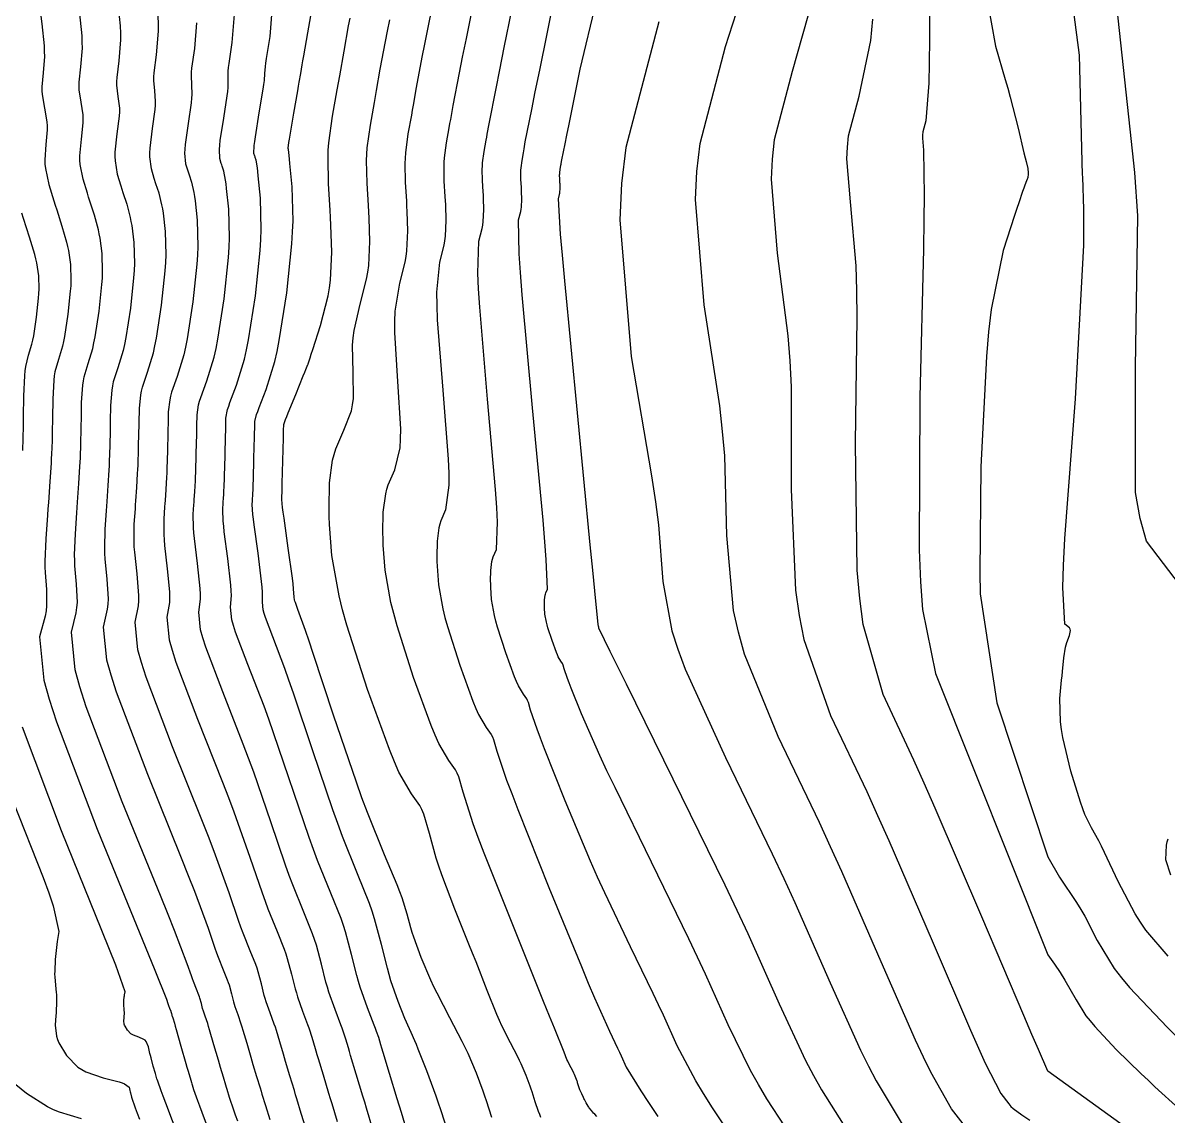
# Model space of a CAD drawing. Header units: metres. Extents: x 837117 to 838479, y 1189012 to 1191015.
# Drawn here: x 837954.5 to 838005.3, y 1189118.3 to 1189166.9 of the extents above; entities that cross this region are included whole.
import ezdxf

# ---------------------------------------------------------------- set-up
doc = ezdxf.new("R2010")
doc.units = ezdxf.units.M
doc.header["$LTSCALE"] = 0.3
doc.layers.add('COTAS 10', color=1, linetype='Continuous')
doc.layers.add('COTAS INT', color=252, linetype='Continuous')

msp = doc.modelspace()

# ---------------------------------------------------------------- linework, layer by layer
at = {"layer": 'COTAS 10'}
for points in [[(837989.143, 1189116.624), (837987.523, 1189119.118), (837987.146, 1189119.755), (837986.799, 1189120.369), (837985.805, 1189122.396), (837984.8, 1189124.646), (837984.446, 1189125.4), (837984.06, 1189126.212), (837982.396, 1189129.621), (837980.778, 1189132.932), (837980.421, 1189133.682), (837980.104, 1189134.359), (837979.289, 1189136.204), (837978.834, 1189137.346), (837978.743, 1189137.58), (837978.668, 1189137.779), (837978.526, 1189138.202), (837978.477, 1189138.371), (837978.46, 1189138.411), (837978.443, 1189138.447), (837978.368, 1189138.549), (837978.259, 1189138.738), (837978.219, 1189138.829), (837978.175, 1189138.937), (837977.982, 1189139.463), (837977.801, 1189140.03), (837977.764, 1189140.162), (837977.733, 1189140.285), (837977.669, 1189140.64), (837977.65, 1189140.912), (837977.647, 1189140.983), (837977.646, 1189141.05), (837977.65, 1189141.277), (837977.676, 1189141.476), (837977.689, 1189141.527), (837977.704, 1189141.577), (837977.776, 1189141.739), (837977.728, 1189143.066), (837977.666, 1189143.849), (837977.584, 1189144.812), (837977.116, 1189149.793), (837976.654, 1189154.817), (837976.576, 1189155.809), (837976.52, 1189156.627), (837976.499, 1189158.136), (837976.594, 1189158.508), (837976.612, 1189158.609), (837976.626, 1189158.709), (837976.643, 1189159.062), (837976.632, 1189159.405), (837976.628, 1189159.498), (837976.623, 1189159.592), (837976.602, 1189159.925), (837976.594, 1189160.257), (837976.598, 1189160.35), (837976.605, 1189160.443), (837976.65, 1189160.78), (837976.711, 1189161.113), (837976.727, 1189161.203), (837976.743, 1189161.291), (837976.797, 1189161.604), (837977.08, 1189163.032), (837977.24, 1189163.824), (837977.435, 1189164.789), (837978.432, 1189169.706)], [(837967.071, 1189117.765), (837966.848, 1189118.465), (837966.653, 1189119.118), (837966.598, 1189119.299), (837966.543, 1189119.482), (837966.343, 1189120.144), (837966.152, 1189120.778), (837966.103, 1189120.943), (837966.056, 1189121.104), (837965.899, 1189121.645), (837965.745, 1189122.153), (837965.699, 1189122.293), (837965.651, 1189122.432), (837965.469, 1189122.93), (837965.293, 1189123.429), (837965.25, 1189123.568), (837965.209, 1189123.709), (837965.082, 1189124.22), (837964.938, 1189124.76), (837964.886, 1189124.917), (837964.829, 1189125.079), (837964.581, 1189125.693), (837964.267, 1189126.475), (837964.168, 1189126.743), (837964.064, 1189127.033), (837963.645, 1189128.265), (837962.984, 1189130.097), (837962.728, 1189130.764), (837962.44, 1189131.502), (837961.133, 1189134.744), (837959.958, 1189137.843), (837959.752, 1189138.49), (837959.598, 1189139.044), (837959.474, 1189140.283), (837959.618, 1189141), (837959.633, 1189141.226), (837959.637, 1189141.463), (837959.562, 1189142.418), (837959.455, 1189143.385), (837959.439, 1189143.63), (837959.428, 1189143.865), (837959.438, 1189144.63), (837959.484, 1189145.306), (837959.496, 1189145.485), (837959.508, 1189145.659), (837959.55, 1189146.257), (837959.587, 1189146.872), (837959.595, 1189147.058), (837959.604, 1189147.249), (837959.628, 1189147.995), (837959.645, 1189148.745), (837959.649, 1189148.939), (837959.653, 1189149.127), (837959.662, 1189149.757), (837959.722, 1189150.365), (837959.757, 1189150.539), (837959.8, 1189150.715), (837960.022, 1189151.373), (837960.286, 1189152.241), (837960.355, 1189152.55), (837960.422, 1189152.888), (837960.652, 1189154.358), (837960.812, 1189155.872), (837960.835, 1189156.239), (837960.849, 1189156.582), (837960.824, 1189157.629), (837960.728, 1189158.434), (837960.698, 1189158.625), (837960.666, 1189158.801), (837960.538, 1189159.319), (837960.401, 1189159.745), (837960.327, 1189159.979), (837960.197, 1189160.401), (837960.127, 1189160.931), (837960.128, 1189161.117), (837960.138, 1189161.319), (837960.247, 1189162.188), (837960.363, 1189163.042), (837960.378, 1189163.234), (837960.384, 1189163.406), (837960.345, 1189163.871), (837960.302, 1189164.323), (837960.308, 1189164.488), (837960.321, 1189164.67), (837960.428, 1189165.473), (837960.51, 1189166.511), (837960.507, 1189166.84), (837960.493, 1189167.189)], [(837975.311, 1189118.286), (837975.073, 1189119.026), (837975, 1189119.238), (837974.924, 1189119.453), (837974.627, 1189120.253), (837974.253, 1189121.129), (837974.129, 1189121.391), (837973.997, 1189121.663), (837973.444, 1189122.717), (837972.879, 1189123.803), (837972.738, 1189124.095), (837972.604, 1189124.384), (837972.179, 1189125.393), (837971.851, 1189126.288), (837971.779, 1189126.504), (837971.715, 1189126.706), (837971.549, 1189127.32), (837971.326, 1189128.042), (837971.225, 1189128.312), (837971.107, 1189128.612), (837970.541, 1189129.95), (837969.784, 1189131.835), (837969.546, 1189132.48), (837969.295, 1189133.179), (837968.286, 1189136.146), (837967.379, 1189138.885), (837967.194, 1189139.438), (837967.036, 1189139.903), (837966.703, 1189140.845), (837966.587, 1189141.15), (837966.567, 1189141.213), (837966.552, 1189141.268), (837966.54, 1189141.389), (837966.512, 1189141.762), (837966.486, 1189141.974), (837966.454, 1189142.234), (837966.272, 1189143.568), (837966.087, 1189144.898), (837966.052, 1189145.155), (837966.024, 1189145.365), (837965.981, 1189145.72), (837965.984, 1189145.761), (837965.985, 1189145.772), (837965.985, 1189145.782), (837965.988, 1189145.818), (837965.996, 1189146.088), (837966, 1189146.246), (837966.006, 1189146.44), (837966.032, 1189147.441), (837966.057, 1189148.44), (837966.062, 1189148.633), (837966.066, 1189148.79), (837966.072, 1189149.054), (837966.154, 1189149.275), (837966.205, 1189149.405), (837966.269, 1189149.565), (837966.604, 1189150.391), (837966.94, 1189151.215), (837967.005, 1189151.374), (837967.058, 1189151.503), (837967.148, 1189151.717), (837967.156, 1189151.733), (837967.157, 1189151.736), (837967.16, 1189151.748), (837967.243, 1189152.013), (837967.295, 1189152.178), (837967.36, 1189152.383), (837967.702, 1189153.454), (837968.038, 1189154.761), (837968.1, 1189155.115), (837968.148, 1189155.466), (837968.208, 1189156.704), (837968.169, 1189157.908), (837968.154, 1189158.238), (837968.137, 1189158.566), (837968.063, 1189159.737), (837968.038, 1189160.903), (837968.051, 1189161.228), (837968.074, 1189161.554), (837968.234, 1189162.74), (837968.446, 1189163.909), (837968.502, 1189164.224), (837968.558, 1189164.536), (837968.75, 1189165.632), (837968.954, 1189166.759), (837969.016, 1189167.091)], [(838003.728, 1189117.65), (838000, 1189120.349), (837999.573, 1189121.301), (837999.282, 1189121.977), (837998.924, 1189122.815), (837997.067, 1189127.193), (837994.996, 1189132.014), (837994.503, 1189133.132), (837994.045, 1189134.155), (837992.678, 1189137.067), (837991.797, 1189140.175), (837991.645, 1189141.322), (837991.532, 1189142.593), (837991.456, 1189148.22), (837991.531, 1189153.78), (837991.515, 1189155.01), (837991.482, 1189156.105), (837991.227, 1189158.942), (837991.067, 1189160.854), (837991.093, 1189161.366), (837991.15, 1189161.871), (837991.613, 1189163.632), (837992.133, 1189166.097), (837992.226, 1189167.045)], [(837954.046, 1189132.349), (837955.389, 1189128.946), (837955.638, 1189128.261), (837955.833, 1189127.688), (837956.093, 1189126.545), (837956.014, 1189126.101), (837955.995, 1189125.967), (837955.978, 1189125.829), (837955.927, 1189125.295), (837955.903, 1189124.778), (837955.902, 1189124.652), (837955.905, 1189124.532), (837955.937, 1189124.161), (837955.975, 1189123.841), (837955.982, 1189123.754), (837955.986, 1189123.668), (837955.986, 1189123.36), (837955.969, 1189123.026), (837955.963, 1189122.923), (837955.956, 1189122.815), (837955.927, 1189122.385), (837955.982, 1189121.898), (837956.029, 1189121.755), (837956.09, 1189121.607), (837956.423, 1189121.041), (837956.932, 1189120.529), (837957.103, 1189120.416), (837957.288, 1189120.315), (837958.063, 1189120.052), (837958.763, 1189119.878), (837958.899, 1189119.832), (837959.01, 1189119.787), (837959.204, 1189119.636), (837959.241, 1189119.481), (837959.252, 1189119.434), (837959.265, 1189119.386), (837959.316, 1189119.197), (837959.481, 1189118.715), (837959.566, 1189118.483), (837959.667, 1189118.206)]]:
    msp.add_lwpolyline(points, dxfattribs=at)
at = {"layer": 'COTAS INT'}
for points in [[(837994.706, 1189171.571), (837994.738, 1189166.168), (837994.728, 1189165.096), (837994.71, 1189164.209), (837994.578, 1189162.533), (837994.45, 1189162.044), (837994.434, 1189161.903), (837994.426, 1189161.761), (837994.471, 1189161.229), (837994.507, 1189159.217), (837994.495, 1189158.141), (837994.472, 1189156.84), (837994.309, 1189150.267), (837994.278, 1189143.494), (837994.339, 1189142.067), (837994.43, 1189140.834), (837995.01, 1189138.001), (838000, 1189125.503), (838000.286, 1189125.097), (838000.536, 1189124.723), (838000.752, 1189124.389), (838001.247, 1189123.515), (838001.686, 1189122.805), (838001.866, 1189122.573), (838002.072, 1189122.327), (838003.027, 1189121.312), (838004.139, 1189120.229), (838004.444, 1189119.94), (838004.747, 1189119.656), (838005.828, 1189118.667)], [(837986.954, 1189115.943), (837985.099, 1189118.722), (837984.704, 1189119.351), (837984.359, 1189119.919), (837983.542, 1189121.462), (837982.928, 1189122.834), (837982.713, 1189123.295), (837982.477, 1189123.79), (837981.462, 1189125.87), (837980.322, 1189128.268), (837980.007, 1189128.964), (837979.694, 1189129.673), (837978.568, 1189132.35), (837977.649, 1189134.651), (837977.467, 1189135.124), (837977.316, 1189135.524), (837977.03, 1189136.376), (837976.931, 1189136.718), (837976.897, 1189136.797), (837976.862, 1189136.87), (837976.711, 1189137.076), (837976.491, 1189137.458), (837976.411, 1189137.64), (837976.322, 1189137.857), (837975.934, 1189138.918), (837975.568, 1189140.06), (837975.494, 1189140.327), (837975.431, 1189140.574), (837975.302, 1189141.29), (837975.264, 1189141.839), (837975.259, 1189141.98), (837975.256, 1189142.117), (837975.264, 1189142.573), (837975.317, 1189142.975), (837975.343, 1189143.078), (837975.372, 1189143.177), (837975.518, 1189143.505), (837975.564, 1189144.714), (837975.531, 1189145.369), (837975.479, 1189146.163), (837975.124, 1189150.184), (837974.771, 1189154.257), (837974.72, 1189155.083), (837974.688, 1189155.778), (837974.739, 1189157.2), (837974.883, 1189157.759), (837974.91, 1189157.91), (837974.93, 1189158.06), (837974.956, 1189158.59), (837974.939, 1189159.105), (837974.933, 1189159.246), (837974.926, 1189159.387), (837974.894, 1189159.887), (837974.883, 1189160.386), (837974.889, 1189160.525), (837974.899, 1189160.665), (837974.967, 1189161.172), (837975.058, 1189161.672), (837975.082, 1189161.807), (837975.106, 1189161.94), (837975.188, 1189162.409), (837975.495, 1189163.972), (837975.66, 1189164.796), (837975.86, 1189165.788), (837976.872, 1189170.782)], [(838005.342, 1189125.457), (838004.349, 1189126.61), (838004.101, 1189126.961), (838003.864, 1189127.326), (838003.108, 1189128.762), (838002.512, 1189130.057), (838002.378, 1189130.333), (838002.256, 1189130.573), (838001.926, 1189131.144), (838001.639, 1189131.736), (838001.544, 1189131.99), (838001.442, 1189132.283), (838001.02, 1189133.667), (838000.662, 1189135.158), (838000.6, 1189135.519), (838000.555, 1189135.856), (838000.528, 1189136.887), (838000.604, 1189137.701), (838000.623, 1189137.902), (838000.642, 1189138.093), (838000.706, 1189138.692), (838000.779, 1189139.167), (838000.804, 1189139.279), (838000.832, 1189139.382), (838000.949, 1189139.685), (838000.998, 1189139.913), (838000.983, 1189139.97), (838000.956, 1189140.024), (838000.752, 1189140.195), (838000.652, 1189141.821), (838000.689, 1189142.792), (838000.754, 1189143.989), (838001.224, 1189150.195), (838001.593, 1189157.012), (838001.593, 1189158.595), (838001.55, 1189160.046), (838001.538, 1189160.144), (838001.402, 1189165.448), (838000.695, 1189170.871)], [(837974.989, 1189170.267), (837974.165, 1189166.198), (837973.999, 1189165.369), (837973.859, 1189164.669), (837973.579, 1189163.215), (837973.469, 1189162.589), (837973.437, 1189162.411), (837973.405, 1189162.231), (837973.284, 1189161.564), (837973.193, 1189160.887), (837973.18, 1189160.701), (837973.172, 1189160.516), (837973.186, 1189159.85), (837973.229, 1189159.182), (837973.247, 1189158.806), (837973.269, 1189158.118), (837973.235, 1189157.412), (837973.207, 1189157.212), (837973.172, 1189157.009), (837972.98, 1189156.263), (837972.856, 1189154.929), (837972.863, 1189154.357), (837972.889, 1189153.696), (837973.133, 1189150.575), (837973.373, 1189147.513), (837973.397, 1189146.889), (837973.401, 1189146.363), (837973.26, 1189145.271), (837973.041, 1189144.778), (837972.996, 1189144.628), (837972.958, 1189144.473), (837972.879, 1189143.869), (837972.866, 1189143.183), (837972.87, 1189142.978), (837972.878, 1189142.765), (837972.935, 1189141.94), (837973.129, 1189140.863), (837973.224, 1189140.492), (837973.335, 1189140.09), (837973.886, 1189138.372), (837974.469, 1189136.777), (837974.602, 1189136.452), (837974.723, 1189136.177), (837975.055, 1189135.603), (837975.281, 1189135.293), (837975.334, 1189135.184), (837975.384, 1189135.065), (837975.534, 1189134.551), (837975.964, 1189133.27), (837976.191, 1189132.667), (837976.465, 1189131.957), (837977.846, 1189128.497), (837979.284, 1189124.987), (837979.593, 1189124.246), (837979.865, 1189123.604), (837980.528, 1189122.119), (837980.894, 1189121.368), (837980.979, 1189121.19), (837981.057, 1189121.023), (837981.279, 1189120.528), (837981.92, 1189119.469), (837982.262, 1189118.948), (837982.676, 1189118.327)], [(837979.972, 1189118.327), (837979.882, 1189118.429), (837979.83, 1189118.487), (837979.733, 1189118.595), (837979.638, 1189118.714), (837979.612, 1189118.751), (837979.587, 1189118.788), (837979.5, 1189118.936), (837979.418, 1189119.092), (837979.397, 1189119.136), (837979.375, 1189119.179), (837979.302, 1189119.333), (837979.238, 1189119.482), (837979.222, 1189119.521), (837979.208, 1189119.56), (837979.162, 1189119.694), (837979.12, 1189119.826), (837979.107, 1189119.864), (837979.093, 1189119.902), (837979.04, 1189120.045), (837978.973, 1189120.202), (837978.951, 1189120.249), (837978.928, 1189120.297), (837978.829, 1189120.485), (837978.714, 1189120.714), (837978.681, 1189120.789), (837978.646, 1189120.867), (837978.515, 1189121.191), (837978.091, 1189122.25), (837977.873, 1189122.792), (837977.61, 1189123.442), (837976.295, 1189126.69), (837974.974, 1189130.02), (837974.708, 1189130.722), (837974.484, 1189131.329), (837974.037, 1189132.725), (837973.838, 1189133.412), (837973.771, 1189133.571), (837973.7, 1189133.716), (837973.398, 1189134.13), (837972.955, 1189134.896), (837972.794, 1189135.263), (837972.617, 1189135.698), (837971.837, 1189137.827), (837971.103, 1189140.12), (837970.954, 1189140.657), (837970.828, 1189141.152), (837970.569, 1189142.59), (837970.492, 1189143.691), (837970.482, 1189143.975), (837970.476, 1189144.25), (837970.493, 1189145.165), (837970.599, 1189145.972), (837970.65, 1189146.179), (837970.71, 1189146.378), (837971.002, 1189147.037), (837971.237, 1189148.011), (837971.262, 1189148.409), (837971.268, 1189148.863), (837971.142, 1189150.966), (837971.007, 1189153.135), (837971.007, 1189153.631), (837971.024, 1189154.081), (837971.221, 1189155.327), (837971.461, 1189156.26), (837971.505, 1189156.513), (837971.539, 1189156.763), (837971.582, 1189157.647), (837971.554, 1189158.507), (837971.543, 1189158.742), (837971.532, 1189158.976), (837971.479, 1189159.812), (837971.46, 1189160.645), (837971.47, 1189160.877), (837971.487, 1189161.11), (837971.6, 1189161.956), (837971.752, 1189162.79), (837971.792, 1189163.015), (837971.832, 1189163.238), (837971.969, 1189164.021), (837972.224, 1189165.366), (837972.338, 1189165.943), (837972.47, 1189166.609), (837973.105, 1189169.753)], [(837996.44, 1189117.734), (837995.71, 1189118.666), (837994.794, 1189120.303), (837994.471, 1189120.966), (837994.118, 1189121.72), (837992.594, 1189125.199), (837990.845, 1189129.209), (837990.351, 1189130.298), (837989.852, 1189131.377), (837988.015, 1189135.199), (837986.532, 1189138.855), (837986.257, 1189139.831), (837986.041, 1189140.791), (837985.749, 1189144.125), (837985.65, 1189147.661), (837985.555, 1189148.748), (837985.431, 1189149.882), (837984.739, 1189154.368), (837984.347, 1189159.04), (837984.412, 1189160.292), (837984.552, 1189161.526), (837985.683, 1189165.83), (837986.979, 1189169.873)], [(838006.126, 1189141.584), (838004.374, 1189143.873), (838004.087, 1189144.877), (838003.888, 1189146.041), (838003.886, 1189151.584), (838003.984, 1189158.319), (838003.848, 1189160.235), (838003.641, 1189162.172), (838002.934, 1189168.749)], [(837955.164, 1189168.15), (837955.331, 1189166.839), (837955.432, 1189165.86), (837955.442, 1189165.618), (837955.444, 1189165.39), (837955.387, 1189164.671), (837955.331, 1189164.044), (837955.334, 1189163.873), (837955.345, 1189163.703), (837955.451, 1189163.1), (837955.556, 1189162.491), (837955.567, 1189162.317), (837955.569, 1189162.142), (837955.508, 1189161.489), (837955.46, 1189160.811), (837955.47, 1189160.619), (837955.489, 1189160.426), (837955.643, 1189159.714), (837955.866, 1189158.99), (837955.929, 1189158.788), (837955.993, 1189158.587), (837956.228, 1189157.857), (837956.431, 1189157.15), (837956.474, 1189156.963), (837956.512, 1189156.78), (837956.605, 1189156.152), (837956.622, 1189155.447), (837956.613, 1189155.217), (837956.597, 1189154.971), (837956.49, 1189153.953), (837956.335, 1189152.964), (837956.29, 1189152.737), (837956.243, 1189152.529), (837956.066, 1189151.946), (837955.915, 1189151.399), (837955.886, 1189151.215), (837955.861, 1189151.016), (837955.816, 1189150.179), (837955.805, 1189149.329), (837955.802, 1189149.122), (837955.798, 1189148.927), (837955.786, 1189148.328), (837955.762, 1189147.735), (837955.753, 1189147.545), (837955.741, 1189147.343), (837955.688, 1189146.521), (837955.622, 1189145.585), (837955.603, 1189145.312), (837955.584, 1189145.034), (837955.512, 1189143.977), (837955.471, 1189142.965), (837955.471, 1189142.715), (837955.476, 1189142.478), (837955.537, 1189141.729), (837955.547, 1189141.001), (837955.521, 1189140.777), (837955.481, 1189140.544), (837955.234, 1189139.62), (837955.425, 1189137.71), (837955.662, 1189136.855), (837955.98, 1189135.859), (837957.791, 1189131.084), (837959.682, 1189126.461), (837960.048, 1189125.56), (837960.347, 1189124.824), (837960.86, 1189123.537), (837960.925, 1189123.346), (837960.942, 1189123.301), (837960.957, 1189123.26), (837961.006, 1189123.138), (837961.044, 1189123.043), (837961.053, 1189123.018), (837961.061, 1189122.994), (837961.083, 1189122.91), (837961.103, 1189122.831), (837961.109, 1189122.809), (837961.116, 1189122.788), (837961.143, 1189122.71), (837961.217, 1189122.471), (837961.254, 1189122.348), (837961.297, 1189122.199), (837961.51, 1189121.456), (837961.73, 1189120.689), (837961.777, 1189120.525), (837961.818, 1189120.382), (837961.918, 1189120.043), (837961.978, 1189119.843), (837961.995, 1189119.788), (837962.011, 1189119.733), (837962.07, 1189119.536), (837962.242, 1189119.048), (837962.329, 1189118.81), (837962.433, 1189118.528), (837962.953, 1189117.135)], [(837958.676, 1189168.014), (837958.806, 1189166.746), (837958.819, 1189166.433), (837958.821, 1189166.137), (837958.747, 1189165.206), (837958.657, 1189164.461), (837958.65, 1189164.283), (837958.65, 1189164.116), (837958.713, 1189163.614), (837958.775, 1189163.101), (837958.774, 1189162.928), (837958.765, 1189162.742), (837958.667, 1189161.955), (837958.579, 1189161.149), (837958.575, 1189160.951), (837958.581, 1189160.763), (837958.679, 1189160.172), (837958.84, 1189159.649), (837958.932, 1189159.359), (837959.101, 1189158.832), (837959.254, 1189158.25), (837959.29, 1189158.071), (837959.323, 1189157.883), (837959.417, 1189157.137), (837959.44, 1189156.204), (837959.428, 1189155.898), (837959.407, 1189155.572), (837959.265, 1189154.223), (837959.06, 1189152.914), (837959, 1189152.612), (837958.938, 1189152.337), (837958.703, 1189151.564), (837958.505, 1189150.943), (837958.466, 1189150.764), (837958.435, 1189150.582), (837958.38, 1189149.898), (837958.37, 1189149.194), (837958.367, 1189149), (837958.363, 1189148.806), (837958.347, 1189148.106), (837958.323, 1189147.411), (837958.315, 1189147.22), (837958.305, 1189147.029), (837958.263, 1189146.345), (837958.213, 1189145.634), (837958.199, 1189145.427), (837958.184, 1189145.215), (837958.129, 1189144.413), (837958.109, 1189143.565), (837958.116, 1189143.325), (837958.129, 1189143.083), (837958.221, 1189142.188), (837958.274, 1189141.309), (837958.262, 1189141.076), (837958.239, 1189140.848), (837958.06, 1189140.062), (837958.207, 1189138.599), (837958.389, 1189137.945), (837958.632, 1189137.182), (837960.019, 1189133.524), (837961.52, 1189129.821), (837961.835, 1189129.03), (837962.105, 1189128.339), (837962.717, 1189126.689), (837963.018, 1189125.804), (837963.093, 1189125.596), (837963.164, 1189125.403), (837963.39, 1189124.841), (837963.567, 1189124.4), (837963.608, 1189124.284), (837963.645, 1189124.171), (837963.749, 1189123.783), (837963.841, 1189123.416), (837963.87, 1189123.315), (837963.901, 1189123.215), (837964.027, 1189122.857), (837964.173, 1189122.445), (837964.217, 1189122.311), (837964.262, 1189122.169), (837964.436, 1189121.582), (837964.614, 1189120.965), (837964.661, 1189120.804), (837964.707, 1189120.646), (837964.868, 1189120.11), (837965.021, 1189119.602), (837965.063, 1189119.462), (837965.105, 1189119.323), (837965.256, 1189118.822), (837965.461, 1189118.193)], [(837989.556, 1189167.985), (837988.648, 1189164.731), (837987.851, 1189161.698), (837987.753, 1189160.829), (837987.707, 1189159.947), (837987.983, 1189156.655), (837988.456, 1189152.994), (837988.535, 1189151.879), (837988.591, 1189150.721), (837988.602, 1189146.172), (837988.787, 1189141.692), (837988.951, 1189140.576), (837989.165, 1189139.515), (837990.346, 1189136.133), (837991.952, 1189132.757), (837992.433, 1189131.699), (837992.93, 1189130.588), (837994.857, 1189126.133), (837996.558, 1189122.17), (837996.913, 1189121.37), (837997.218, 1189120.698), (837997.899, 1189119.347), (837998.256, 1189118.89), (837998.357, 1189118.783), (837998.459, 1189118.685), (837998.832, 1189118.4), (837999.189, 1189118.169)], [(837997.28, 1189167.994), (837997.666, 1189165.848), (837998.102, 1189164.376), (837998.213, 1189163.979), (837998.32, 1189163.587), (837998.671, 1189162.208), (837998.933, 1189161.113), (837998.985, 1189160.899), (837999.027, 1189160.724), (837999.101, 1189160.413), (837999.111, 1189160.339), (837999.113, 1189160.313), (837999.114, 1189160.284), (837999.115, 1189160.162), (837999.099, 1189160.021), (837999.09, 1189159.981), (837999.079, 1189159.94), (837999.022, 1189159.791), (837998.955, 1189159.637), (837998.921, 1189159.551), (837998.864, 1189159.394), (837998.7, 1189158.896), (837998.615, 1189158.639), (837998.514, 1189158.329), (837998.007, 1189156.777), (837997.48, 1189154.155), (837997.366, 1189153.171), (837997.265, 1189152.074), (837997.017, 1189147.181), (837996.97, 1189142.495), (837996.996, 1189141.529), (837997.725, 1189136.69), (838000, 1189129.859), (838000.513, 1189128.963), (838001.271, 1189127.835), (838001.457, 1189127.528), (838001.632, 1189127.223), (838002.177, 1189126.139), (838002.944, 1189124.898), (838003.259, 1189124.494), (838003.618, 1189124.063), (838005.287, 1189122.291), (838006.883, 1189120.709)], [(837964.028, 1189118.13), (837963.933, 1189118.391), (837963.851, 1189118.62), (837963.663, 1189119.179), (837963.558, 1189119.528), (837963.529, 1189119.625), (837963.5, 1189119.723), (837963.393, 1189120.077), (837963.263, 1189120.514), (837963.219, 1189120.664), (837963.172, 1189120.827), (837962.973, 1189121.519), (837962.78, 1189122.184), (837962.735, 1189122.329), (837962.695, 1189122.458), (837962.585, 1189122.783), (837962.508, 1189123.001), (837962.472, 1189123.123), (837962.416, 1189123.347), (837962.353, 1189123.582), (837962.33, 1189123.651), (837962.306, 1189123.722), (837962.198, 1189123.99), (837962.06, 1189124.331), (837962.017, 1189124.448), (837961.972, 1189124.575), (837961.789, 1189125.113), (837961.226, 1189126.582), (837960.942, 1189127.295), (837960.601, 1189128.141), (837958.905, 1189132.304), (837957.306, 1189136.521), (837957.025, 1189137.4), (837956.816, 1189138.155), (837956.647, 1189139.841), (837956.86, 1189140.696), (837956.891, 1189140.927), (837956.91, 1189141.155), (837956.879, 1189141.959), (837956.803, 1189142.78), (837956.794, 1189143.02), (837956.79, 1189143.265), (837956.821, 1189144.195), (837956.884, 1189145.125), (837956.901, 1189145.37), (837956.917, 1189145.61), (837956.975, 1189146.433), (837957.023, 1189147.186), (837957.034, 1189147.382), (837957.043, 1189147.573), (837957.066, 1189148.217), (837957.081, 1189148.867), (837957.084, 1189149.061), (837957.088, 1189149.261), (837957.098, 1189150.038), (837957.148, 1189150.799), (837957.176, 1189150.989), (837957.21, 1189151.171), (837957.385, 1189151.755), (837957.591, 1189152.433), (837957.645, 1189152.674), (837957.698, 1189152.939), (837957.877, 1189154.088), (837958.002, 1189155.271), (837958.02, 1189155.557), (837958.031, 1189155.825), (837958.011, 1189156.644), (837957.918, 1189157.331), (837957.882, 1189157.517), (837957.842, 1189157.7), (837957.664, 1189158.344), (837957.462, 1189158.973), (837957.408, 1189159.146), (837957.353, 1189159.32), (837957.161, 1189159.943), (837957.035, 1189160.594), (837957.022, 1189160.785), (837957.019, 1189160.98), (837957.088, 1189161.722), (837957.167, 1189162.442), (837957.17, 1189162.623), (837957.166, 1189162.796), (837957.082, 1189163.357), (837956.997, 1189163.91), (837956.992, 1189164.078), (837956.994, 1189164.253), (837957.067, 1189164.938), (837957.133, 1189165.763), (837957.13, 1189166.026), (837957.119, 1189166.303), (837957.004, 1189167.426)], [(837971.626, 1189117.393), (837971.294, 1189118.502), (837971.108, 1189119.12), (837970.768, 1189120.244), (837970.486, 1189121.174), (837970.429, 1189121.362), (837970.382, 1189121.519), (837970.288, 1189121.834), (837970.192, 1189122.107), (837970.143, 1189122.237), (837970.085, 1189122.392), (837969.795, 1189123.149), (837969.471, 1189124.07), (837969.391, 1189124.328), (837969.316, 1189124.586), (837969.081, 1189125.53), (837968.815, 1189126.525), (837968.719, 1189126.817), (837968.614, 1189127.115), (837968.157, 1189128.247), (837967.577, 1189129.691), (837967.395, 1189130.185), (837967.203, 1189130.72), (837965.621, 1189135.369), (837965.407, 1189135.969), (837965.198, 1189136.543), (837964.475, 1189138.405), (837963.935, 1189139.827), (837963.841, 1189140.124), (837963.77, 1189140.378), (837963.713, 1189140.947), (837963.754, 1189141.457), (837963.745, 1189141.675), (837963.727, 1189141.926), (837963.588, 1189143.108), (837963.434, 1189144.293), (837963.407, 1189144.545), (837963.386, 1189144.765), (837963.364, 1189145.284), (837963.384, 1189145.579), (837963.389, 1189145.657), (837963.395, 1189145.733), (837963.413, 1189145.994), (837963.432, 1189146.402), (837963.438, 1189146.57), (837963.445, 1189146.764), (837963.47, 1189147.662), (837963.492, 1189148.562), (837963.497, 1189148.755), (837963.501, 1189148.925), (837963.508, 1189149.335), (837963.582, 1189149.714), (837963.628, 1189149.863), (837963.684, 1189150.031), (837963.978, 1189150.801), (837964.328, 1189151.953), (837964.42, 1189152.363), (837964.509, 1189152.812), (837964.815, 1189154.764), (837965.027, 1189156.774), (837965.058, 1189157.26), (837965.076, 1189157.716), (837965.042, 1189159.107), (837964.944, 1189160.089), (837964.921, 1189160.286), (837964.901, 1189160.452), (837964.848, 1189160.782), (837964.809, 1189160.903), (837964.798, 1189160.936), (837964.788, 1189160.969), (837964.751, 1189161.089), (837964.765, 1189161.437), (837964.787, 1189161.614), (837964.816, 1189161.827), (837964.985, 1189162.888), (837965.158, 1189163.942), (837965.189, 1189164.15), (837965.213, 1189164.322), (837965.238, 1189164.641), (837965.26, 1189164.942), (837965.282, 1189165.103), (837965.31, 1189165.297), (837965.469, 1189166.276), (837965.577, 1189167.631)], [(837973.386, 1189117.582), (837973.049, 1189118.626), (837972.947, 1189118.925), (837972.84, 1189119.228), (837972.421, 1189120.356), (837972.042, 1189121.321), (837971.961, 1189121.521), (837971.891, 1189121.692), (837971.722, 1189122.066), (837971.574, 1189122.388), (837971.516, 1189122.526), (837971.451, 1189122.684), (837971.155, 1189123.434), (837970.833, 1189124.362), (837970.751, 1189124.634), (837970.672, 1189124.911), (837970.414, 1189125.967), (837970.107, 1189127.114), (837969.997, 1189127.45), (837969.876, 1189127.793), (837969.349, 1189129.099), (837968.681, 1189130.763), (837968.47, 1189131.333), (837968.249, 1189131.949), (837967.357, 1189134.57), (837966.5, 1189137.127), (837966.3, 1189137.704), (837966.117, 1189138.223), (837965.589, 1189139.625), (837965.261, 1189140.488), (837965.204, 1189140.668), (837965.161, 1189140.823), (837965.127, 1189141.168), (837965.133, 1189141.61), (837965.116, 1189141.825), (837965.09, 1189142.08), (837964.93, 1189143.338), (837964.761, 1189144.595), (837964.729, 1189144.85), (837964.705, 1189145.065), (837964.673, 1189145.502), (837964.684, 1189145.67), (837964.69, 1189145.758), (837964.7, 1189145.906), (837964.714, 1189146.245), (837964.719, 1189146.408), (837964.725, 1189146.602), (837964.751, 1189147.552), (837964.775, 1189148.501), (837964.779, 1189148.694), (837964.783, 1189148.857), (837964.79, 1189149.194), (837964.869, 1189149.497), (837964.918, 1189149.638), (837964.979, 1189149.804), (837965.296, 1189150.61), (837965.675, 1189151.857), (837965.775, 1189152.301), (837965.872, 1189152.787), (837966.202, 1189154.9), (837966.432, 1189157.075), (837966.465, 1189157.601), (837966.485, 1189158.094), (837966.448, 1189159.599), (837966.349, 1189160.64), (837966.329, 1189160.84), (837966.313, 1189161.002), (837966.284, 1189161.27), (837966.278, 1189161.289), (837966.277, 1189161.294), (837966.275, 1189161.299), (837966.269, 1189161.318), (837966.305, 1189161.567), (837966.329, 1189161.717), (837966.359, 1189161.903), (837966.522, 1189162.869), (837966.693, 1189163.868), (837966.728, 1189164.075), (837966.759, 1189164.251), (837966.826, 1189164.635), (837966.895, 1189165.024), (837966.926, 1189165.204), (837966.963, 1189165.415), (837967.141, 1189166.438), (837967.318, 1189167.456)], [(837979.945, 1189167.848), (837979.22, 1189164.829), (837978.724, 1189162.382), (837978.627, 1189161.902), (837978.547, 1189161.508), (837978.407, 1189160.798), (837978.379, 1189160.642), (837978.372, 1189160.598), (837978.364, 1189160.554), (837978.334, 1189160.388), (837978.311, 1189160.22), (837978.308, 1189160.174), (837978.306, 1189160.128), (837978.309, 1189159.963), (837978.32, 1189159.797), (837978.322, 1189159.75), (837978.324, 1189159.704), (837978.33, 1189159.533), (837978.321, 1189159.358), (837978.315, 1189159.308), (837978.306, 1189159.258), (837978.258, 1189159.073), (837978.349, 1189157.5), (837978.428, 1189156.576), (837978.53, 1189155.439), (837979.091, 1189149.565), (837979.667, 1189143.711), (837979.778, 1189142.586), (837979.869, 1189141.676), (837980.022, 1189140.18), (837980.035, 1189140.101), (837980.038, 1189140.083), (837980.04, 1189140.068), (837980.043, 1189140.031), (837980.55, 1189138.989), (837980.869, 1189138.34), (837981.267, 1189137.536), (837983.351, 1189133.33), (837985.651, 1189128.619), (837986.185, 1189127.495), (837986.674, 1189126.45), (837988.068, 1189123.33), (837989.239, 1189120.819), (837989.588, 1189120.159), (837989.947, 1189119.513), (837991.332, 1189117.305)], [(837970.034, 1189117.751), (837969.747, 1189118.707), (837969.667, 1189118.974), (837969.586, 1189119.241), (837969.293, 1189120.21), (837969.041, 1189121.042), (837968.987, 1189121.222), (837968.94, 1189121.381), (837968.825, 1189121.771), (837968.71, 1189122.122), (837968.662, 1189122.256), (837968.607, 1189122.405), (837968.353, 1189123.076), (837968.078, 1189123.856), (837968.011, 1189124.075), (837967.947, 1189124.294), (837967.748, 1189125.093), (837967.522, 1189125.937), (837967.441, 1189126.184), (837967.352, 1189126.436), (837966.965, 1189127.396), (837966.474, 1189128.619), (837966.319, 1189129.038), (837966.156, 1189129.491), (837965.501, 1189131.418), (837964.742, 1189133.612), (837964.514, 1189134.234), (837964.278, 1189134.862), (837963.361, 1189137.185), (837962.609, 1189139.166), (837962.478, 1189139.579), (837962.379, 1189139.934), (837962.3, 1189140.726), (837962.375, 1189141.305), (837962.374, 1189141.525), (837962.364, 1189141.772), (837962.246, 1189142.878), (837962.108, 1189143.99), (837962.084, 1189144.24), (837962.067, 1189144.465), (837962.055, 1189145.066), (837962.084, 1189145.488), (837962.092, 1189145.599), (837962.099, 1189145.708), (837962.125, 1189146.082), (837962.151, 1189146.559), (837962.157, 1189146.733), (837962.164, 1189146.925), (837962.189, 1189147.773), (837962.21, 1189148.623), (837962.214, 1189148.816), (837962.218, 1189148.992), (837962.226, 1189149.476), (837962.295, 1189149.931), (837962.337, 1189150.088), (837962.389, 1189150.259), (837962.659, 1189150.991), (837962.98, 1189152.049), (837963.065, 1189152.425), (837963.147, 1189152.838), (837963.427, 1189154.629), (837963.622, 1189156.474), (837963.65, 1189156.92), (837963.667, 1189157.338), (837963.636, 1189158.614), (837963.538, 1189159.537), (837963.513, 1189159.732), (837963.49, 1189159.902), (837963.411, 1189160.295), (837963.34, 1189160.517), (837963.32, 1189160.578), (837963.301, 1189160.639), (837963.233, 1189160.859), (837963.219, 1189161.268), (837963.234, 1189161.449), (837963.257, 1189161.658), (837963.406, 1189162.655), (837963.56, 1189163.642), (837963.585, 1189163.844), (837963.603, 1189164.017), (837963.607, 1189164.384), (837963.607, 1189164.736), (837963.624, 1189164.898), (837963.647, 1189165.088), (837963.789, 1189166.008), (837963.888, 1189167.258)], [(837977.486, 1189118.291), (837977.435, 1189118.421), (837977.386, 1189118.549), (837977.237, 1189118.99), (837977.096, 1189119.426), (837977.053, 1189119.551), (837977.009, 1189119.678), (837976.834, 1189120.149), (837976.613, 1189120.665), (837976.54, 1189120.82), (837976.462, 1189120.98), (837976.136, 1189121.601), (837975.759, 1189122.356), (837975.648, 1189122.601), (837975.534, 1189122.861), (837975.101, 1189123.929), (837974.607, 1189125.194), (837974.455, 1189125.578), (837974.296, 1189125.978), (837973.666, 1189127.542), (837973.084, 1189129.068), (837972.955, 1189129.442), (837972.84, 1189129.796), (837972.541, 1189130.9), (837972.292, 1189131.758), (837972.208, 1189131.957), (837972.118, 1189132.139), (837971.741, 1189132.658), (837971.187, 1189133.615), (837970.986, 1189134.074), (837970.764, 1189134.618), (837969.789, 1189137.282), (837968.87, 1189140.15), (837968.683, 1189140.822), (837968.526, 1189141.442), (837968.202, 1189143.239), (837968.107, 1189144.618), (837968.094, 1189144.973), (837968.086, 1189145.316), (837968.107, 1189146.461), (837968.24, 1189147.471), (837968.304, 1189147.729), (837968.378, 1189147.979), (837968.744, 1189148.803), (837969.074, 1189149.659), (837969.127, 1189149.929), (837969.162, 1189150.213), (837969.151, 1189151.357), (837969.125, 1189152.574), (837969.151, 1189152.904), (837969.192, 1189153.232), (837969.461, 1189154.39), (837969.749, 1189155.51), (837969.802, 1189155.814), (837969.843, 1189156.114), (837969.895, 1189157.175), (837969.861, 1189158.208), (837969.849, 1189158.49), (837969.835, 1189158.771), (837969.771, 1189159.775), (837969.749, 1189160.774), (837969.761, 1189161.053), (837969.781, 1189161.332), (837969.917, 1189162.348), (837970.099, 1189163.35), (837970.147, 1189163.62), (837970.195, 1189163.887), (837970.36, 1189164.827), (837970.589, 1189166.063), (837970.677, 1189166.517), (837970.776, 1189167.019)], [(837982.718, 1189166.929), (837981.253, 1189161.353), (837981.071, 1189159.755), (837980.987, 1189158.133), (837981.495, 1189152.08), (837982.405, 1189146.771), (837982.575, 1189145.617), (837982.709, 1189144.602), (837982.896, 1189142.078), (837983.295, 1189139.89), (837983.563, 1189139.086), (837983.9, 1189138.195), (837985.683, 1189134.264), (837987.752, 1189129.998), (837988.268, 1189128.897), (837988.759, 1189127.83), (837990.331, 1189124.264), (837991.679, 1189121.27), (837992.029, 1189120.562), (837992.37, 1189119.908), (837993.521, 1189117.985)], [(837962.199, 1189166.884), (837962.108, 1189165.741), (837961.984, 1189164.879), (837961.966, 1189164.693), (837961.955, 1189164.529), (837961.976, 1189164.127), (837961.994, 1189163.712), (837961.981, 1189163.539), (837961.961, 1189163.342), (837961.826, 1189162.421), (837961.697, 1189161.488), (837961.681, 1189161.283), (837961.673, 1189161.1), (837961.715, 1189160.63), (837961.814, 1189160.309), (837961.87, 1189160.131), (837961.974, 1189159.807), (837962.078, 1189159.351), (837962.106, 1189159.179), (837962.133, 1189158.986), (837962.23, 1189158.122), (837962.258, 1189156.96), (837962.243, 1189156.579), (837962.217, 1189156.173), (837962.04, 1189154.494), (837961.785, 1189152.863), (837961.71, 1189152.487), (837961.633, 1189152.145), (837961.34, 1189151.182), (837961.094, 1189150.487), (837961.047, 1189150.313), (837961.008, 1189150.148), (837960.944, 1189149.616), (837960.935, 1189149.059), (837960.932, 1189148.878), (837960.928, 1189148.684), (837960.909, 1189147.884), (837960.884, 1189147.087), (837960.876, 1189146.895), (837960.869, 1189146.715), (837960.838, 1189146.169), (837960.804, 1189145.684), (837960.794, 1189145.542), (837960.784, 1189145.397), (837960.747, 1189144.848), (837960.747, 1189144.165), (837960.762, 1189143.935), (837960.782, 1189143.688), (837960.904, 1189142.648), (837961, 1189141.618), (837961.003, 1189141.376), (837960.996, 1189141.153), (837960.887, 1189140.504), (837960.988, 1189139.489), (837961.115, 1189139.034), (837961.283, 1189138.504), (837962.247, 1189135.965), (837963.359, 1189133.182), (837963.621, 1189132.499), (837963.863, 1189131.854), (837964.573, 1189129.842), (837965.11, 1189128.262), (837965.244, 1189127.891), (837965.371, 1189127.547), (837965.773, 1189126.544), (837966.091, 1189125.758), (837966.164, 1189125.551), (837966.23, 1189125.348), (837966.415, 1189124.657), (837966.578, 1189124.001), (837966.631, 1189123.821), (837966.686, 1189123.643), (837966.911, 1189123.003), (837967.129, 1189122.418), (837967.18, 1189122.274), (837967.227, 1189122.138), (837967.362, 1189121.708), (837967.498, 1189121.242), (837967.545, 1189121.083), (837967.597, 1189120.91), (837967.818, 1189120.177), (837968.064, 1189119.361), (837968.132, 1189119.137), (837968.2, 1189118.912), (837968.441, 1189118.108)], [(837954.482, 1189147.897), (837954.505, 1189148.439), (837954.516, 1189148.988), (837954.519, 1189149.183), (837954.522, 1189149.396), (837954.534, 1189150.319), (837954.574, 1189151.233), (837954.595, 1189151.44), (837954.621, 1189151.627), (837954.747, 1189152.136), (837954.896, 1189152.625), (837954.935, 1189152.799), (837954.973, 1189152.989), (837955.102, 1189153.817), (837955.192, 1189154.67), (837955.205, 1189154.876), (837955.213, 1189155.069), (837955.199, 1189155.659), (837955.107, 1189156.229), (837955.066, 1189156.409), (837955.019, 1189156.599), (837954.791, 1189157.369), (837954.524, 1189158.201), (837954.451, 1189158.431)], [(837961.428, 1189117.354), (837960.838, 1189118.925), (837960.724, 1189119.229), (837960.632, 1189119.476), (837960.478, 1189119.893), (837960.464, 1189119.938), (837960.456, 1189119.964), (837960.443, 1189120.01), (837960.409, 1189120.124), (837960.393, 1189120.179), (837960.375, 1189120.245), (837960.282, 1189120.569), (837960.181, 1189120.938), (837960.156, 1189121.033), (837960.133, 1189121.124), (837960.061, 1189121.427), (837959.959, 1189121.664), (837959.916, 1189121.714), (837959.868, 1189121.757), (837959.64, 1189121.858), (837959.4, 1189121.939), (837959.342, 1189121.971), (837959.289, 1189122.006), (837959.131, 1189122.164), (837959.028, 1189122.34), (837959.009, 1189122.386), (837958.995, 1189122.431), (837958.977, 1189122.582), (837958.986, 1189122.715), (837958.988, 1189122.749), (837958.99, 1189122.781), (837958.996, 1189122.884), (837958.996, 1189122.98), (837958.994, 1189123.006), (837958.992, 1189123.034), (837958.981, 1189123.133), (837958.97, 1189123.248), (837958.97, 1189123.324), (837958.977, 1189123.485), (837958.993, 1189123.651), (837958.999, 1189123.693), (837959.004, 1189123.735), (837959.029, 1189123.873), (837958.613, 1189125.046), (837958.341, 1189125.74), (837958.001, 1189126.595), (837956.207, 1189131.014), (837954.479, 1189135.624)], [(838005.453, 1189129.04), (838005.234, 1189129.73), (838005.258, 1189130.373), (838005.291, 1189130.524), (838005.334, 1189130.664)], [(837957.091, 1189118.225), (837956.113, 1189118.517), (837955.848, 1189118.632), (837955.585, 1189118.762), (837954.656, 1189119.354), (837953.869, 1189119.982)]]:
    msp.add_lwpolyline(points, dxfattribs=at)

doc.saveas('drawing.dxf')
